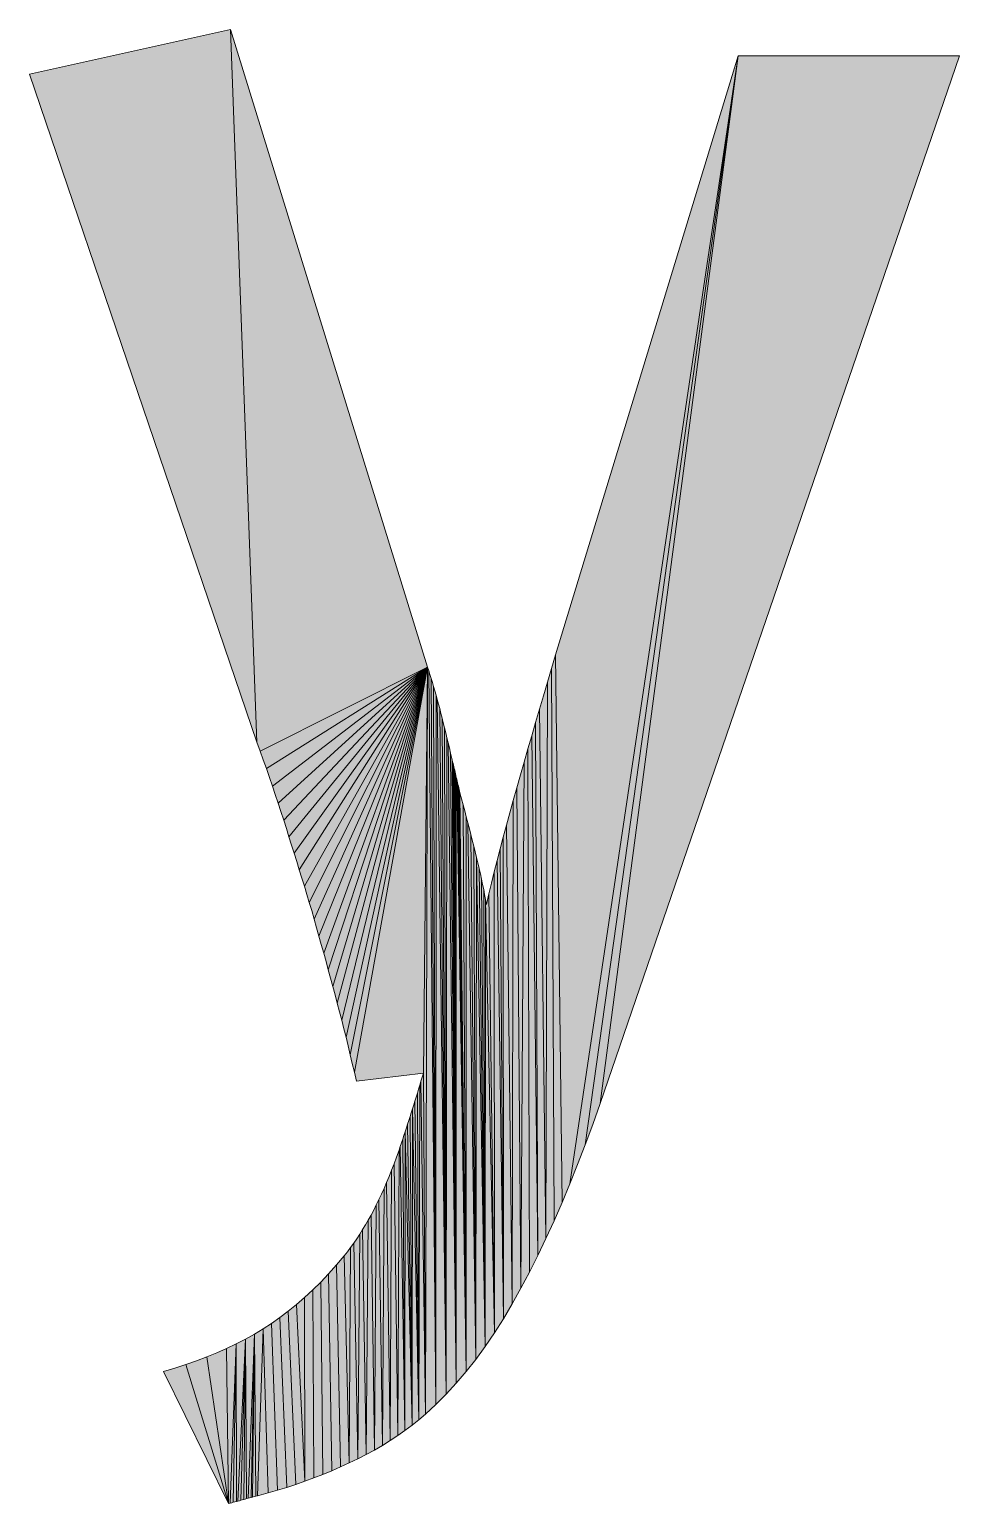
# Model space of a CAD drawing. Header units: inches. Extents: x 0 to 841, y 0 to 594.
# Drawn here: x 784.77 to 788.07, y 61.18 to 66.41 of the extents above; entities that cross this region are included whole.
import ezdxf

# ---------------------------------------------------------------- set-up
doc = ezdxf.new("R2010")
doc.units = ezdxf.units.IN
doc.header["$MEASUREMENT"] = 0
doc.layers.add('BG 0', color=7, linetype='Continuous')

msp = doc.modelspace()

# ---------------------------------------------------------------- hatches: boundary and pattern name
at = {"layer": 'BG 0', "linetype": 'Continuous'}
for points in [[(785.5806652861062, 63.88258598744314), (785.486981355675, 66.4115246696256), (784.7737229708526, 66.2530391265401)], [(786.1859254341373, 64.14918660517502), (785.486981355675, 66.4115246696256), (785.5806652861062, 63.88258598744314), (785.5920953665579, 63.85098301675499)], [(787.2882338470445, 66.31788079788758), (786.6398171335695, 64.19241327333187), (786.6632114103819, 62.24886562736719), (786.6910922608295, 62.31538976382789)], [(787.2882338470445, 66.31788079788758), (786.6910922608295, 62.31538976382789), (786.71854581855, 62.38372989437905), (786.7455720835433, 62.45398616575359)], [(787.2882338470445, 66.31788079788758), (786.7455720835433, 62.45398616575359), (786.7721710558094, 62.52610850458505), (786.7983427353483, 62.60010024909786)], [(787.2882338470445, 66.31788079788758), (786.7983427353483, 62.60010024909786), (788.0735978795761, 66.31788079788758)], [(786.6349032672072, 62.18425763172987), (786.6632114103819, 62.24886562736719), (786.6398171335695, 64.19241327333187), (786.6255028272095, 64.14358506457982)], [(786.1859254341373, 64.14918660517502), (785.5920953665579, 63.85098301675499), (785.603311800646, 63.81961372177701), (785.6142611767796, 63.78847810250919)], [(786.1859254341373, 64.14918660517502), (785.6142611767796, 63.78847810250919), (785.6250503181406, 63.75752608558509), (785.635625813138, 63.72676434745355)], [(786.1859254341373, 64.14918660517502), (785.635625813138, 63.72676434745355), (785.6459342501809, 63.69627968194978), (785.6560824524511, 63.66598529523858)], [(786.1859254341373, 64.14918660517502), (785.6560824524511, 63.66598529523858), (785.6659635967667, 63.63587451087108), (785.6756845063098, 63.60604413735578)], [(786.1859254341373, 64.14918660517502), (785.6756845063098, 63.60604413735578), (785.6851383578984, 63.57640070440862), (785.6944853863051, 63.54689747688757)], [(786.1859254341373, 64.14918660517502), (785.6944853863051, 63.54689747688757), (785.70372559153, 63.51744432273297), (785.7129123851641, 63.48808130063802)], [(786.1859254341373, 64.14918660517502), (785.7129123851641, 63.48808130063802), (785.7220457672073, 63.45881174882713), (785.7310723260687, 63.42958893215826)], [(786.1859254341373, 64.14918660517502), (785.7310723260687, 63.42958893215826), (785.7400454733394, 63.40045958577348), (785.7489652090187, 63.37137697453073)], [(786.1859254341373, 64.14918660517502), (785.7489652090187, 63.37137697453073), (785.7577781215166, 63.34238783357203), (785.7665376224235, 63.31344208953095)], [(786.1859254341373, 64.14918660517502), (785.7665376224235, 63.31344208953095), (785.7752437117394, 63.28459315399837), (785.7838429778737, 63.2543455024292)], [(786.1859254341373, 64.14918660517502), (785.7838429778737, 63.2543455024292), (785.7923354208261, 63.22418798291967), (785.8008278637786, 63.19412393369419)], [(786.1859254341373, 64.14918660517502), (785.8008278637786, 63.19412393369419), (785.8092134835492, 63.16410995783519), (785.817545691729, 63.13418611403583)], [(786.1859254341373, 64.14918660517502), (785.817545691729, 63.13418611403583), (785.8258244883178, 63.1043090053785), (785.8339430501339, 63.07452536700524)], [(786.1859254341373, 64.14918660517502), (785.8339430501339, 63.07452536700524), (785.8420616119502, 63.04479180199844), (785.8501267621755, 63.0151483690513)], [(786.1859254341373, 64.14918660517502), (785.8501267621755, 63.0151483690513), (785.858085089219, 62.98559840638819), (785.8659900046714, 62.955908238299)], [(786.1859254341373, 64.14918660517502), (785.8659900046714, 62.955908238299), (785.8737880969423, 62.9260778647837), (785.8815327776222, 62.89597041864063)], [(786.1859254341373, 64.14918660517502), (785.8815327776222, 62.89597041864063), (785.8891706351202, 62.86567269370501), (785.8968084926183, 62.83518802820123)], [(786.1859254341373, 64.14918660517502), (785.8968084926183, 62.83518802820123), (785.9043395269346, 62.80442629006969), (785.9117637380691, 62.77347761137002)], [(786.1859254341373, 64.14918660517502), (785.9117637380691, 62.77347761137002), (785.9191879492037, 62.74233865387778), (785.9265053371564, 62.71096935889979)], [(786.1859254341373, 64.14918660517502), (785.9265053371564, 62.71096935889979), (785.9337159019274, 62.67936638821164), (786.1714508930045, 62.70816858860219)], [(786.1859254341373, 64.14918660517502), (786.1714508930045, 62.70816858860219), (786.1787148693663, 61.49775845394635)], [(786.215782513448, 61.53206872464804), (786.1901983614089, 64.13602398624363), (786.1859254341373, 64.14918660517502), (786.1787148693663, 61.49775845394635)], [(786.215782513448, 61.53206872464804), (786.198851039134, 64.10866723703171), (786.1945247002714, 64.12253088309359), (786.1901983614089, 64.13602398624363)], [(786.6349032672072, 62.18425763172987), (786.6255028272095, 64.14358506457982), (786.6112419324405, 64.09513073696407), (786.6061678313052, 62.12147230663189)], [(786.215782513448, 61.53206872464804), (786.2075037168592, 64.07981830149912), (786.2031773779966, 64.09442970983355), (786.198851039134, 64.10866723703171)], [(786.215782513448, 61.53206872464804), (786.2161563945842, 64.04956731170553), (786.2118300557217, 64.06487974717045), (786.2075037168592, 64.07981830149912)], [(786.6112419324405, 64.09513073696407), (786.5971946840348, 64.04704695226013), (786.5833076704018, 63.99929031355044), (786.6061678313052, 62.12147230663189)], [(786.2522092184389, 61.56866567908494), (786.2204827334467, 64.03388433332874), (786.2161563945842, 64.04956731170553), (786.215782513448, 61.53206872464804)], [(786.2522092184389, 61.56866567908494), (786.2291354111719, 64.00148686522601), (786.2248090723093, 64.0178708707333), (786.2204827334467, 64.03388433332874)], [(786.2522092184389, 61.56866567908494), (786.237788088897, 63.96792101857245), (786.2334617500344, 63.98477237550007), (786.2291354111719, 64.00148686522601)], [(786.6061678313052, 62.12147230663189), (786.5833076704018, 63.99929031355044), (786.5695808915416, 63.95195762934347), (786.5769516910852, 62.06059978413284)], [(786.2522092184389, 61.56866567908494), (786.2464407666221, 63.93347054244467), (786.2421144277596, 63.95078925079263), (786.237788088897, 63.96792101857245)], [(786.2522092184389, 61.56866567908494), (786.2550400327564, 63.89813209861825), (786.2507671054847, 63.91591815838654), (786.2464407666221, 63.93347054244467)], [(786.5769516910852, 62.06059978413284), (786.5695808915416, 63.95195762934347), (786.5559609358631, 63.90494875290632)], [(786.2878347495664, 61.6075526554815), (786.2593663716189, 63.88015909828182), (786.2550400327564, 63.89813209861825), (786.2522092184389, 61.56866567908494)], [(786.2878347495664, 61.6075526554815), (786.268019049344, 63.8435621438449), (786.2637461220723, 63.86199915737726), (786.2593663716189, 63.88015909828182)], [(786.547361669729, 62.00159332909072), (786.5769516910852, 62.06059978413284), (786.5559609358631, 63.90494875290632), (786.5424478033665, 63.8582670224634)], [(786.2878347495664, 61.6075526554815), (786.2737875011609, 63.81914637035667), (786.2723453882065, 63.82493485151999), (786.268019049344, 63.8435621438449)], [(786.2878347495664, 61.6075526554815), (786.2766717270691, 63.80733573231985), (786.275229614115, 63.81326441890928), (786.2737875011609, 63.81914637035667)], [(786.547361669729, 62.00159332909072), (786.5424478033665, 63.8582670224634), (786.5291483172334, 63.81200590829879), (786.5173443556455, 61.94445627972996)], [(786.2878347495664, 61.6075526554815), (786.2795559529775, 63.79524468343082), (786.2781138400233, 63.80131357544634), (786.2766717270691, 63.80733573231985)], [(786.2878347495664, 61.6075526554815), (786.2824401788858, 63.78282982677197), (786.2809980659317, 63.7890823211312), (786.2795559529775, 63.79524468343082)], [(786.2878347495664, 61.6075526554815), (786.2853244047942, 63.77017795617854), (786.2838822918401, 63.77652725904627), (786.2824401788858, 63.78282982677197)], [(786.2878347495664, 61.6075526554815), (786.2882086307027, 63.75724567473289), (786.2867665177484, 63.76368844788469), (786.2853244047942, 63.77017795617854)], [(786.5173443556455, 61.94445627972996), (786.5291483172334, 63.81200590829879), (786.5159556542823, 63.76606860190398), (786.5029232261037, 63.72046177972784)], [(786.322819341603, 61.64877305075533), (786.2896507436569, 63.75089971008958), (786.2882086307027, 63.75724567473289), (786.2878347495664, 61.6075526554815)], [(786.322819341603, 61.64877305075533), (786.2925349695652, 63.7383413097802), (786.2910928566109, 63.74459714236389), (786.2896507436569, 63.75089971008958)], [(786.322819341603, 61.64877305075533), (786.2954191954735, 63.72611005546508), (786.2939770825195, 63.73217894748061), (786.2925349695652, 63.7383413097802)], [(786.322819341603, 61.64877305075533), (786.2983034213819, 63.71415921200214), (786.2968613084277, 63.72008789859159), (786.2954191954735, 63.72611005546508)], [(786.322819341603, 61.64877305075533), (786.3011876472904, 63.70248877939142), (786.2997455343361, 63.70827726055475), (786.2983034213819, 63.71415921200214)], [(786.5173443556455, 61.94445627972996), (786.5029232261037, 63.72046177972784), (786.4901578558796, 63.67550591131575), (786.4866861024714, 61.88941897353628)], [(786.322819341603, 61.64877305075533), (786.3125643161511, 63.65954252208677), (786.3069026875162, 63.68092384956725), (786.3011876472904, 63.70248877939142)], [(786.322819341603, 61.64877305075533), (786.3236739270574, 63.6171537482621), (786.3181725331951, 63.63825466489037), (786.3125643161511, 63.65954252208677)], [(786.4901578558796, 63.67550591131575), (786.4778731899735, 63.63130114340063), (786.4659624052038, 63.58788419645121), (786.4866861024714, 61.88941897353628)], [(786.3570027597764, 61.69228012976437), (786.3291219093287, 63.59619637528436), (786.3236739270574, 63.6171537482621), (786.322819341603, 61.64877305075533)], [(786.3570027597764, 61.69228012976437), (786.3397508159171, 63.55469556915835), (786.3344630684184, 63.5753758695083), (786.3291219093287, 63.59619637528436)], [(786.3570027597764, 61.69228012976437), (786.3501126645508, 63.51375558473674), (786.3449851518249, 63.5341554742345), (786.3397508159171, 63.55469556915835)], [(786.4866861024714, 61.88941897353628), (786.4659624052038, 63.58788419645121), (786.4545323247521, 63.54526508514081), (786.4553334986156, 61.83666835107783)], [(786.3570027597764, 61.69228012976437), (786.3601540436392, 63.47351662744562), (786.3552401772768, 63.4935426358071), (786.3501126645508, 63.51375558473674)], [(786.4329006304392, 63.46240367831486), (786.4553334986156, 61.83666835107783), (786.4434761254367, 63.50343713302055)], [(786.4553334986156, 61.83666835107783), (786.4545323247521, 63.54526508514081), (786.4434761254367, 63.50343713302055)], [(786.3904918272681, 61.73812062765067), (786.3601540436392, 63.47351662744562), (786.3570027597764, 61.69228012976437)], [(786.3904918272681, 61.73812062765067), (786.3693408372733, 63.43430250505482), (786.3648542636381, 63.4537676917119), (786.3601540436392, 63.47351662744562)], [(786.4329006304392, 63.46240367831486), (786.4226990165782, 63.42216472102374), (786.4232865440781, 61.78625114749665), (786.4553334986156, 61.83666835107783)], [(786.3904918272681, 61.73812062765067), (786.377726457044, 63.39625676121486), (786.3736671761359, 63.41511772924993), (786.3693408372733, 63.43430250505482)], [(786.4232865440781, 61.78625114749665), (786.4226990165782, 63.42216472102374), (786.413031518626, 63.38272026114722), (786.4036844902193, 63.34406696046083)], [(786.3904918272681, 61.73812062765067), (786.3852574913603, 63.35937939592576), (786.3815720915884, 63.37767620403199), (786.377726457044, 63.39625676121486)], [(786.3904918272681, 61.73812062765067), (786.3918805286314, 63.32362033582102), (786.3886224215867, 63.3413596604473), (786.3852574913603, 63.35937939592576)], [(786.4232865440781, 61.78625114749665), (786.3918805286314, 63.32362033582102), (786.3904918272681, 61.73812062765067)], [(786.4232865440781, 61.78625114749665), (786.4036844902193, 63.34406696046083), (786.3948715777215, 63.306208157189), (786.3918805286314, 63.32362033582102)], [(786.155213769372, 61.47787265101096), (786.1585252880077, 62.66526906643958), (786.1541989491451, 62.65112167130106), (786.1498726102825, 62.637024349529)], [(786.1787148693663, 61.49775845394635), (786.1628516268702, 62.67950659363775), (786.1585252880077, 62.66526906643958), (786.155213769372, 61.47787265101096)], [(786.1787148693663, 61.49775845394635), (786.1714508930045, 62.70816858860219), (786.1671779657328, 62.69379085597794), (786.1628516268702, 62.67950659363775)], [(786.155213769372, 61.47787265101096), (786.1498726102825, 62.637024349529), (786.1455462714201, 62.62302049804103), (786.1412199325575, 62.60906338169507)], [(786.1310183186963, 61.45854433155555), (786.1325672548323, 62.58142622163093), (786.1282409159697, 62.56770278099515), (786.1239145771071, 62.5540260755014)], [(786.155213769372, 61.47787265101096), (786.1325672548323, 62.58142622163093), (786.1310183186963, 61.45854433155555)], [(786.155213769372, 61.47787265101096), (786.1412199325575, 62.60906338169507), (786.1368935936948, 62.59519973563318), (786.1325672548323, 62.58142622163093)], [(786.1310183186963, 61.45854433155555), (786.115315310973, 62.52694973714165), (786.1109889721104, 62.51350670735807), (786.1066626332479, 62.50015380963413)], [(786.1310183186963, 61.45854433155555), (786.1239145771071, 62.5540260755014), (786.1195882382447, 62.54043950206728), (786.115315310973, 62.52694973714165)], [(786.1059682825662, 61.43982690717102), (786.0980099555227, 62.4736382929788), (786.0936836166602, 62.46047567404742), (786.0893572777976, 62.44740318717568)], [(786.1059682825662, 61.43982690717102), (786.1066626332479, 62.50015380963413), (786.1023362943853, 62.48685098527665), (786.0980099555227, 62.4736382929788)], [(786.1310183186963, 61.45854433155555), (786.1066626332479, 62.50015380963413), (786.1059682825662, 61.43982690717102)], [(786.0801170725726, 61.42166696626644), (786.085030938935, 62.43438077367041), (786.0763248496191, 62.41024541103437), (786.0675653487122, 62.38671760524478)], [(786.1059682825662, 61.43982690717102), (786.0893572777976, 62.44740318717568), (786.085030938935, 62.43438077367041), (786.0801170725726, 61.42166696626644)], [(786.0535181003065, 61.40406784706629), (786.0587524362143, 62.36384409144365), (786.0498861121257, 62.34157813448898), (786.0409129648551, 62.32000986644037)], [(786.0801170725726, 61.42166696626644), (786.0675653487122, 62.38671760524478), (786.0587524362143, 62.36384409144365), (786.0535181003065, 61.40406784706629)], [(786.026064542586, 61.38707628471256), (786.0318329944029, 62.29909589038025), (786.0227530239506, 62.27878947116655), (786.0135662303164, 62.25918407908337)], [(786.0535181003065, 61.40406784706629), (786.0409129648551, 62.32000986644037), (786.0318329944029, 62.29909589038025), (786.026064542586, 61.38707628471256)], [(786.026064542586, 61.38707628471256), (786.0135662303164, 62.25918407908337), (786.0042726135007, 62.24018290562219), (785.9979166341841, 61.37064220583881)], [(785.9979166341841, 61.37064220583881), (785.9854717335054, 62.20400656746359), (785.9758042355531, 62.18654765368954), (785.9688607287367, 61.35481902203594)], [(785.9979166341841, 61.37064220583881), (786.0042726135007, 62.24018290562219), (785.9949789966847, 62.22183936237392), (785.9854717335054, 62.20400656746359)], [(785.9688607287367, 61.35481902203594), (785.9557748889672, 62.15270139618376), (785.9454130403335, 62.13627065553444), (785.9391104726078, 61.33955332171304)], [(785.9688607287367, 61.35481902203594), (785.9758042355531, 62.18654765368954), (785.9658696796466, 62.16941588590971), (785.9557748889672, 62.15270139618376)], [(785.9391104726078, 61.33955332171304), (785.924101815566, 62.10457421456223), (785.9130990278416, 62.08926177909729), (785.9085056310245, 61.32484844309454)], [(785.9391104726078, 61.33955332171304), (785.9454130403335, 62.13627065553444), (785.934890956927, 62.120257192939), (785.924101815566, 62.10457421456223)], [(785.9085056310245, 61.32484844309454), (785.8905059248925, 62.05975855157623), (785.8629455439905, 62.02731434833147), (785.8774200851232, 61.31070438618045)], [(785.9130990278416, 62.08926177909729), (785.9019360053443, 62.07432322476863), (785.8905059248925, 62.05975855157623), (785.9085056310245, 61.32484844309454)], [(785.8461208928583, 61.2971678861128), (785.8351715167246, 61.99631893448976), (785.8070770199133, 61.96681570696871), (785.8146080542297, 61.28418886952513)], [(785.8774200851232, 61.31070438618045), (785.8629455439905, 62.02731434833147), (785.8351715167246, 61.99631893448976), (785.8461208928583, 61.2971678861128)], [(785.7828281576467, 61.27181740978389), (785.7786620535569, 61.93871453370866), (785.7499800292458, 61.91205881162724), (785.750888026291, 61.26000677174706)], [(785.8146080542297, 61.28418886952513), (785.8070770199133, 61.96681570696871), (785.7786620535569, 61.93871453370866), (785.7828281576467, 61.27181740978389)], [(785.6917613951694, 61.86304366230706), (785.7187342485718, 61.24875695541463), (785.750888026291, 61.26000677174706), (785.7210309469805, 61.88680180558239)], [(785.750888026291, 61.26000677174706), (785.7499800292458, 61.91205881162724), (785.7210309469805, 61.88680180558239)], [(785.6324211176842, 61.81981365592578), (785.6537323424516, 61.22798318478061), (785.6863134128981, 61.23806796078662), (785.6622247854041, 61.84072763198591)], [(785.6622247854041, 61.84072763198591), (785.6863134128981, 61.23806796078662), (785.7187342485718, 61.24875695541463), (785.6917613951694, 61.86304366230706)], [(785.571531904063, 61.782001587796), (785.53975200748, 61.7643557334538), (785.5440783463425, 61.19801594406364), (785.5493126822503, 61.19946139524225)], [(785.571531904063, 61.782001587796), (785.5493126822503, 61.19946139524225), (785.554600429749, 61.2009101846453), (785.5599950004295, 61.20235563582392)], [(785.571531904063, 61.782001587796), (785.5599950004295, 61.20235563582392), (785.56538957111, 61.20380442522697)], [(785.56538957111, 61.20380442522697), (785.5708909649723, 61.20524987640559), (785.5764991820163, 61.20665193066661), (785.571531904063, 61.782001587796)], [(785.571531904063, 61.782001587796), (785.5764991820163, 61.20665193066661), (785.5821608106512, 61.20809738184523), (785.6022969804189, 61.8003484692687)], [(785.5821608106512, 61.20809738184523), (785.587875850877, 61.20954617124826), (785.6209376256415, 61.21850596562103), (785.6022969804189, 61.8003484692687)], [(785.6022969804189, 61.8003484692687), (785.6209376256415, 61.21850596562103), (785.6537323424516, 61.22798318478061), (785.6324211176842, 61.81981365592578)], [(785.4798242024949, 61.18074063263328), (785.4732011652238, 61.73121384130297), (785.4383768079598, 61.7157144652699), (785.4025910420597, 61.70091611636733)], [(785.50695729067, 61.74741090624211), (785.4732011652238, 61.73121384130297), (785.4798242024949, 61.18074063263328), (785.4855392427208, 61.18218942203634)], [(785.50695729067, 61.74741090624211), (785.4855392427208, 61.18218942203634), (785.4912008713557, 61.18363487321495), (785.4968090883998, 61.18503692747596)], [(785.50695729067, 61.74741090624211), (785.4968090883998, 61.18503692747596), (785.502310482262, 61.18648237865458), (785.5077584645335, 61.18793116805763)], [(785.53975200748, 61.7643557334538), (785.50695729067, 61.74741090624211), (785.5077584645335, 61.18793116805763), (785.513099623623, 61.18937661923625)], [(785.53975200748, 61.7643557334538), (785.513099623623, 61.18937661923625), (785.5183873711217, 61.19082540863929), (785.5236217070294, 61.19227085981791)], [(785.53975200748, 61.7643557334538), (785.5236217070294, 61.19227085981791), (785.5287492197555, 61.19371964922096), (785.5338767324815, 61.19516510039958)], [(785.53975200748, 61.7643557334538), (785.5338767324815, 61.19516510039958), (785.5389508336166, 61.19656715466059), (785.5440783463425, 61.19801594406364)], [(785.4798242024949, 61.18074063263328), (785.3279216379873, 61.67356270537983), (785.289091411406, 61.66095756992842), (785.2492463645979, 61.64905346160752)], [(785.4798242024949, 61.18074063263328), (785.4025910420597, 61.70091611636733), (785.3657370443417, 61.68686552973731), (785.3279216379873, 61.67356270537983)]]:
    msp.add_hatch(color=7, dxfattribs=at).paths.add_polyline_path(points)

# ---------------------------------------------------------------- linework, layer by layer
at = {"layer": 'BG 0', "color": 7, "linetype": 'Continuous', "lineweight": 5}
for points in [[(785.580665, 63.882586), (785.486981, 66.411525), (784.773723, 66.253039)], [(786.185925, 64.149187), (785.486981, 66.411525), (785.580665, 63.882586), (785.592095, 63.850983)], [(787.288234, 66.317881), (786.639817, 64.192413), (786.663211, 62.248866), (786.691092, 62.31539)], [(787.288234, 66.317881), (786.691092, 62.31539), (786.718546, 62.38373), (786.745572, 62.453986)], [(787.288234, 66.317881), (786.745572, 62.453986), (786.772171, 62.526109), (786.798343, 62.6001)], [(787.288234, 66.317881), (786.798343, 62.6001), (788.073598, 66.317881)], [(786.634903, 62.184258), (786.663211, 62.248866), (786.639817, 64.192413), (786.625503, 64.143585)], [(786.185925, 64.149187), (785.592095, 63.850983), (785.603312, 63.819614), (785.614261, 63.788478)], [(786.185925, 64.149187), (785.614261, 63.788478), (785.62505, 63.757526), (785.635626, 63.726764)], [(786.185925, 64.149187), (785.635626, 63.726764), (785.645934, 63.69628), (785.656082, 63.665985)], [(786.185925, 64.149187), (785.656082, 63.665985), (785.665964, 63.635875), (785.675685, 63.606044)], [(786.185925, 64.149187), (785.675685, 63.606044), (785.685138, 63.576401), (785.694485, 63.546897)], [(786.185925, 64.149187), (785.694485, 63.546897), (785.703726, 63.517444), (785.712912, 63.488081)], [(786.185925, 64.149187), (785.712912, 63.488081), (785.722046, 63.458812), (785.731072, 63.429589)], [(786.185925, 64.149187), (785.731072, 63.429589), (785.740045, 63.40046), (785.748965, 63.371377)], [(786.185925, 64.149187), (785.748965, 63.371377), (785.757778, 63.342388), (785.766538, 63.313442)], [(786.185925, 64.149187), (785.766538, 63.313442), (785.775244, 63.284593), (785.783843, 63.254346)], [(786.185925, 64.149187), (785.783843, 63.254346), (785.792335, 63.224188), (785.800828, 63.194124)], [(786.185925, 64.149187), (785.800828, 63.194124), (785.809213, 63.16411), (785.817546, 63.134186)], [(786.185925, 64.149187), (785.817546, 63.134186), (785.825824, 63.104309), (785.833943, 63.074525)], [(786.185925, 64.149187), (785.833943, 63.074525), (785.842062, 63.044792), (785.850127, 63.015148)], [(786.185925, 64.149187), (785.850127, 63.015148), (785.858085, 62.985598), (785.86599, 62.955908)], [(786.185925, 64.149187), (785.86599, 62.955908), (785.873788, 62.926078), (785.881533, 62.89597)], [(786.185925, 64.149187), (785.881533, 62.89597), (785.889171, 62.865673), (785.896808, 62.835188)], [(786.185925, 64.149187), (785.896808, 62.835188), (785.90434, 62.804426), (785.911764, 62.773478)], [(786.185925, 64.149187), (785.911764, 62.773478), (785.919188, 62.742339), (785.926505, 62.710969)], [(786.185925, 64.149187), (785.926505, 62.710969), (785.933716, 62.679366), (786.171451, 62.708169)], [(786.185925, 64.149187), (786.171451, 62.708169), (786.178715, 61.497758)], [(786.215783, 61.532069), (786.190198, 64.136024), (786.185925, 64.149187), (786.178715, 61.497758)], [(786.215783, 61.532069), (786.198851, 64.108667), (786.194525, 64.122531), (786.190198, 64.136024)], [(786.634903, 62.184258), (786.625503, 64.143585), (786.611242, 64.095131), (786.606168, 62.121472)], [(786.215783, 61.532069), (786.207504, 64.079818), (786.203177, 64.09443), (786.198851, 64.108667)], [(786.215783, 61.532069), (786.216156, 64.049567), (786.21183, 64.06488), (786.207504, 64.079818)], [(786.611242, 64.095131), (786.597195, 64.047047), (786.583308, 63.99929), (786.606168, 62.121472)], [(786.252209, 61.568666), (786.220483, 64.033884), (786.216156, 64.049567), (786.215783, 61.532069)], [(786.252209, 61.568666), (786.229135, 64.001487), (786.224809, 64.017871), (786.220483, 64.033884)], [(786.252209, 61.568666), (786.237788, 63.967921), (786.233462, 63.984772), (786.229135, 64.001487)], [(786.606168, 62.121472), (786.583308, 63.99929), (786.569581, 63.951958), (786.576952, 62.0606)], [(786.252209, 61.568666), (786.246441, 63.933471), (786.242114, 63.950789), (786.237788, 63.967921)], [(786.252209, 61.568666), (786.25504, 63.898132), (786.250767, 63.915918), (786.246441, 63.933471)], [(786.576952, 62.0606), (786.569581, 63.951958), (786.555961, 63.904949)], [(786.287835, 61.607553), (786.259366, 63.880159), (786.25504, 63.898132), (786.252209, 61.568666)], [(786.287835, 61.607553), (786.268019, 63.843562), (786.263746, 63.861999), (786.259366, 63.880159)], [(786.547362, 62.001593), (786.576952, 62.0606), (786.555961, 63.904949), (786.542448, 63.858267)], [(786.287835, 61.607553), (786.273788, 63.819146), (786.272345, 63.824935), (786.268019, 63.843562)], [(786.287835, 61.607553), (786.276672, 63.807336), (786.27523, 63.813264), (786.273788, 63.819146)], [(786.547362, 62.001593), (786.542448, 63.858267), (786.529148, 63.812006), (786.517344, 61.944456)], [(786.287835, 61.607553), (786.279556, 63.795245), (786.278114, 63.801314), (786.276672, 63.807336)], [(786.287835, 61.607553), (786.28244, 63.78283), (786.280998, 63.789082), (786.279556, 63.795245)], [(786.287835, 61.607553), (786.285324, 63.770178), (786.283882, 63.776527), (786.28244, 63.78283)], [(786.287835, 61.607553), (786.288209, 63.757246), (786.286767, 63.763688), (786.285324, 63.770178)], [(786.517344, 61.944456), (786.529148, 63.812006), (786.515956, 63.766069), (786.502923, 63.720462)], [(786.322819, 61.648773), (786.289651, 63.7509), (786.288209, 63.757246), (786.287835, 61.607553)], [(786.322819, 61.648773), (786.292535, 63.738341), (786.291093, 63.744597), (786.289651, 63.7509)], [(786.322819, 61.648773), (786.295419, 63.72611), (786.293977, 63.732179), (786.292535, 63.738341)], [(786.322819, 61.648773), (786.298303, 63.714159), (786.296861, 63.720088), (786.295419, 63.72611)], [(786.322819, 61.648773), (786.301188, 63.702489), (786.299746, 63.708277), (786.298303, 63.714159)], [(786.517344, 61.944456), (786.502923, 63.720462), (786.490158, 63.675506), (786.486686, 61.889419)], [(786.322819, 61.648773), (786.312564, 63.659543), (786.306903, 63.680924), (786.301188, 63.702489)], [(786.322819, 61.648773), (786.323674, 63.617154), (786.318173, 63.638255), (786.312564, 63.659543)], [(786.490158, 63.675506), (786.477873, 63.631301), (786.465962, 63.587884), (786.486686, 61.889419)], [(786.357003, 61.69228), (786.329122, 63.596196), (786.323674, 63.617154), (786.322819, 61.648773)], [(786.357003, 61.69228), (786.339751, 63.554696), (786.334463, 63.575376), (786.329122, 63.596196)], [(786.357003, 61.69228), (786.350113, 63.513756), (786.344985, 63.534155), (786.339751, 63.554696)], [(786.486686, 61.889419), (786.465962, 63.587884), (786.454532, 63.545265), (786.455333, 61.836668)], [(786.357003, 61.69228), (786.360154, 63.473517), (786.35524, 63.493543), (786.350113, 63.513756)], [(786.432901, 63.462404), (786.455333, 61.836668), (786.443476, 63.503437)], [(786.455333, 61.836668), (786.454532, 63.545265), (786.443476, 63.503437)], [(786.390492, 61.738121), (786.360154, 63.473517), (786.357003, 61.69228)], [(786.390492, 61.738121), (786.369341, 63.434303), (786.364854, 63.453768), (786.360154, 63.473517)], [(786.432901, 63.462404), (786.422699, 63.422165), (786.423287, 61.786251), (786.455333, 61.836668)], [(786.390492, 61.738121), (786.377726, 63.396257), (786.373667, 63.415118), (786.369341, 63.434303)], [(786.423287, 61.786251), (786.422699, 63.422165), (786.413032, 63.38272), (786.403684, 63.344067)], [(786.390492, 61.738121), (786.385257, 63.359379), (786.381572, 63.377676), (786.377726, 63.396257)], [(786.390492, 61.738121), (786.391881, 63.32362), (786.388622, 63.34136), (786.385257, 63.359379)], [(786.423287, 61.786251), (786.391881, 63.32362), (786.390492, 61.738121)], [(786.423287, 61.786251), (786.403684, 63.344067), (786.394872, 63.306208), (786.391881, 63.32362)], [(786.155214, 61.477873), (786.158525, 62.665269), (786.154199, 62.651122), (786.149873, 62.637024)], [(786.178715, 61.497758), (786.162852, 62.679507), (786.158525, 62.665269), (786.155214, 61.477873)], [(786.178715, 61.497758), (786.171451, 62.708169), (786.167178, 62.693791), (786.162852, 62.679507)], [(786.155214, 61.477873), (786.149873, 62.637024), (786.145546, 62.62302), (786.14122, 62.609063)], [(786.131018, 61.458544), (786.132567, 62.581426), (786.128241, 62.567703), (786.123915, 62.554026)], [(786.155214, 61.477873), (786.132567, 62.581426), (786.131018, 61.458544)], [(786.155214, 61.477873), (786.14122, 62.609063), (786.136894, 62.5952), (786.132567, 62.581426)], [(786.131018, 61.458544), (786.115315, 62.52695), (786.110989, 62.513507), (786.106663, 62.500154)], [(786.131018, 61.458544), (786.123915, 62.554026), (786.119588, 62.54044), (786.115315, 62.52695)], [(786.105968, 61.439827), (786.09801, 62.473638), (786.093684, 62.460476), (786.089357, 62.447403)], [(786.105968, 61.439827), (786.106663, 62.500154), (786.102336, 62.486851), (786.09801, 62.473638)], [(786.131018, 61.458544), (786.106663, 62.500154), (786.105968, 61.439827)], [(786.080117, 61.421667), (786.085031, 62.434381), (786.076325, 62.410245), (786.067565, 62.386718)], [(786.105968, 61.439827), (786.089357, 62.447403), (786.085031, 62.434381), (786.080117, 61.421667)], [(786.053518, 61.404068), (786.058752, 62.363844), (786.049886, 62.341578), (786.040913, 62.32001)], [(786.080117, 61.421667), (786.067565, 62.386718), (786.058752, 62.363844), (786.053518, 61.404068)], [(786.026065, 61.387076), (786.031833, 62.299096), (786.022753, 62.278789), (786.013566, 62.259184)], [(786.053518, 61.404068), (786.040913, 62.32001), (786.031833, 62.299096), (786.026065, 61.387076)], [(786.026065, 61.387076), (786.013566, 62.259184), (786.004273, 62.240183), (785.997917, 61.370642)], [(785.997917, 61.370642), (785.985472, 62.204007), (785.975804, 62.186548), (785.968861, 61.354819)], [(785.997917, 61.370642), (786.004273, 62.240183), (785.994979, 62.221839), (785.985472, 62.204007)], [(785.968861, 61.354819), (785.955775, 62.152701), (785.945413, 62.136271), (785.93911, 61.339553)], [(785.968861, 61.354819), (785.975804, 62.186548), (785.96587, 62.169416), (785.955775, 62.152701)], [(785.93911, 61.339553), (785.924102, 62.104574), (785.913099, 62.089262), (785.908506, 61.324848)], [(785.93911, 61.339553), (785.945413, 62.136271), (785.934891, 62.120257), (785.924102, 62.104574)], [(785.908506, 61.324848), (785.890506, 62.059759), (785.862946, 62.027314), (785.87742, 61.310704)], [(785.913099, 62.089262), (785.901936, 62.074323), (785.890506, 62.059759), (785.908506, 61.324848)], [(785.846121, 61.297168), (785.835172, 61.996319), (785.807077, 61.966816), (785.814608, 61.284189)], [(785.87742, 61.310704), (785.862946, 62.027314), (785.835172, 61.996319), (785.846121, 61.297168)], [(785.782828, 61.271817), (785.778662, 61.938715), (785.74998, 61.912059), (785.750888, 61.260007)], [(785.814608, 61.284189), (785.807077, 61.966816), (785.778662, 61.938715), (785.782828, 61.271817)], [(785.691761, 61.863044), (785.718734, 61.248757), (785.750888, 61.260007), (785.721031, 61.886802)], [(785.750888, 61.260007), (785.74998, 61.912059), (785.721031, 61.886802)], [(785.632421, 61.819814), (785.653732, 61.227983), (785.686313, 61.238068), (785.662225, 61.840728)], [(785.662225, 61.840728), (785.686313, 61.238068), (785.718734, 61.248757), (785.691761, 61.863044)], [(785.571532, 61.782002), (785.539752, 61.764356), (785.544078, 61.198016), (785.549313, 61.199461)], [(785.571532, 61.782002), (785.549313, 61.199461), (785.5546, 61.20091), (785.559995, 61.202356)], [(785.571532, 61.782002), (785.559995, 61.202356), (785.56539, 61.203804)], [(785.56539, 61.203804), (785.570891, 61.20525), (785.576499, 61.206652), (785.571532, 61.782002)], [(785.571532, 61.782002), (785.576499, 61.206652), (785.582161, 61.208097), (785.602297, 61.800348)], [(785.582161, 61.208097), (785.587876, 61.209546), (785.620938, 61.218506), (785.602297, 61.800348)], [(785.602297, 61.800348), (785.620938, 61.218506), (785.653732, 61.227983), (785.632421, 61.819814)], [(785.479824, 61.180741), (785.473201, 61.731214), (785.438377, 61.715714), (785.402591, 61.700916)], [(785.506957, 61.747411), (785.473201, 61.731214), (785.479824, 61.180741), (785.485539, 61.182189)], [(785.506957, 61.747411), (785.485539, 61.182189), (785.491201, 61.183635), (785.496809, 61.185037)], [(785.506957, 61.747411), (785.496809, 61.185037), (785.50231, 61.186482), (785.507758, 61.187931)], [(785.539752, 61.764356), (785.506957, 61.747411), (785.507758, 61.187931), (785.5131, 61.189377)], [(785.539752, 61.764356), (785.5131, 61.189377), (785.518387, 61.190825), (785.523622, 61.192271)], [(785.539752, 61.764356), (785.523622, 61.192271), (785.528749, 61.19372), (785.533877, 61.195165)], [(785.539752, 61.764356), (785.533877, 61.195165), (785.538951, 61.196567), (785.544078, 61.198016)], [(785.479824, 61.180741), (785.327922, 61.673563), (785.289091, 61.660958), (785.249246, 61.649053)], [(785.479824, 61.180741), (785.402591, 61.700916), (785.365737, 61.686866), (785.327922, 61.673563)]]:
    msp.add_lwpolyline(points, close=True, dxfattribs=at)

doc.saveas('drawing.dxf')
